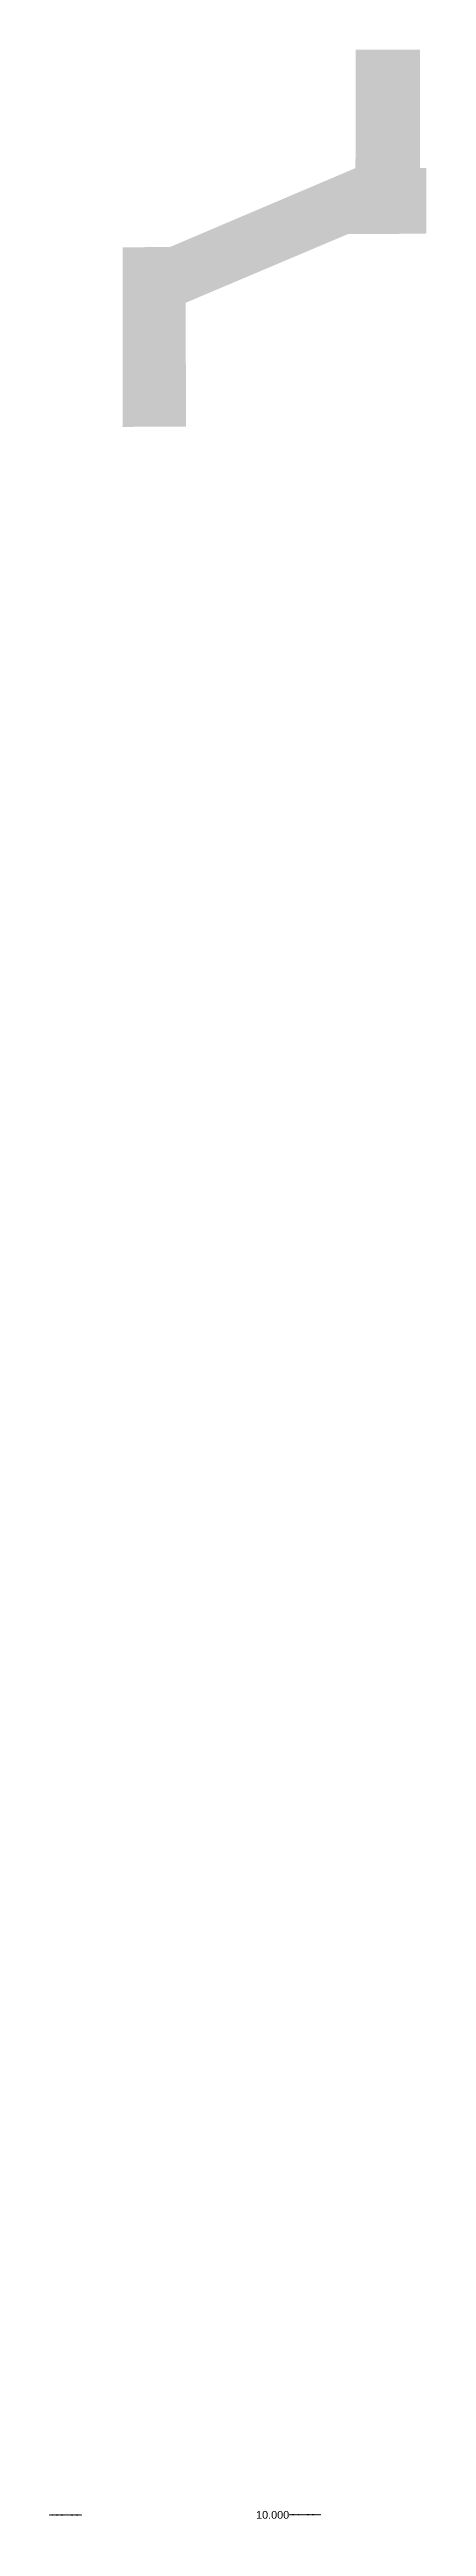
# Model space of a CAD drawing. Header units: inches. Extents: x -18260 to 297154, y -682 to 162822.
# Drawn here: x -18260 to 3586, y -682 to 142980 of the extents above; entities that cross this region are included whole.
import ezdxf

# ---------------------------------------------------------------- set-up
doc = ezdxf.new("R2010")
doc.units = ezdxf.units.IN
doc.header["$MEASUREMENT"] = 0
doc.linetypes.add('ACAD_ISO03W100', pattern=[30, 12, -18])
doc.layers.add('DIM TEXT', color=7, linetype='Continuous')
doc.layers.add('HATCH', color=7, linetype='Continuous')
doc.styles.get("Standard").update_dxf_attribs({"font": 'ARIAL_1.TTF', "height": 450})
doc.dimstyles.get("Standard").update_dxf_attribs({"dimtxt": 0.18, "dimasz": 0.18, "dimexe": 0.18, "dimexo": 0.0625, "dimgap": 0.09, "dimtad": 0, "dimtih": 1, "dimtoh": 1, "dimdec": 4, "dimzin": 0, "dimdsep": 46, "dimtxsty": 'Standard', "dimcen": 0.09, "dimadec": 0, "dimazin": 0, "dimtfac": 1, "dimtdec": 4, "dimtofl": 0, "dimtmove": 0, "dimatfit": 3, "dimfxl": 0, "dimtolj": 1, "dimtzin": 0, "dimarcsym": 0})

# ---------------------------------------------------------------- blocks, each defined once
blk = doc.blocks.new('*D12')
at = {"color": 0, "linetype": 'ACAD_ISO03W100', "lineweight": -2, "transparency": 16777216}
for p, q in [((-18260, -11), (-18260, -11)), ((-18260, -11), (-16405, -11)), ((-2528, -11), (-4382, -11)), ((-2528, -11), (-2528, -11))]:
    blk.add_line(p, q, dxfattribs=at)
at = {"color": 0, "linetype": 'ACAD_ISO03W100', "transparency": 16777216}
for points in [[(-18260, -11), (-18260, -11), (-18260, -11)], [(-2528, -11), (-2528, -11), (-2528, -11)]]:
    blk.add_solid(points, dxfattribs=at)
at = {"layer": 'Defpoints', "color": 0, "linetype": 'ACAD_ISO03W100', "transparency": 16777216}
for p in [(-18260, -11), (-2528, -11), (-2528, -11)]:
    blk.add_point(p, dxfattribs=at)
at = {"color": 0, "linetype": 'ACAD_ISO03W100', "transparency": 16777216, "insert": (-10394, -11), "char_height": 450, "attachment_point": 5}
blk.add_mtext('\\A1;                                                          10.000', dxfattribs=at)

msp = doc.modelspace()

# ---------------------------------------------------------------- hatches: boundary and pattern name
at = {"layer": 'HATCH'}
h = msp.add_hatch(dxfattribs=at)
h.set_pattern_fill('ANSI31', color=256, scale=0.01, style=0)
h.set_pattern_definition([(45, (0, 0), (-0.000883883476483, 0.000883883476483), [])])
h.paths.add_polyline_path([(-506.89611, 142966.98246), (3212.91695, 142979.97198), (3204.00581, 136113.13734), (3586.40638, 136114.01667), (3585.82853, 135329.05645), (3574.44569, 132298.55783), (-965.55431, 132276.05783), (-10373.55431, 128290.55783), (-10347.13385, 121108.10904), (-14031.05431, 121094.55783), (-14017.13705, 131512.10219), (-13628.91059, 131512.48471), (-11278.05431, 131526.05783), (-527.05431, 136104.55783)])

# ---------------------------------------------------------------- texts
at = {"layer": 'DIM TEXT', "insert": (-13848.5193, 67945.36796), "char_height": 100, "width": 31.8999397, "attachment_point": 1}
msp.add_mtext('\\A1;', dxfattribs=at)

# ---------------------------------------------------------------- dimensions: what is measured, and where the dimension line sits
at = {"linetype": 'ACAD_ISO03W100'}
dim = msp.add_linear_dim(base=(-2527.57362, -10.61021), p1=(-18259.7267, -10.55781), p2=(-2527.57362, -10.55781), text='                                                          10.000', dimstyle='Standard', dxfattribs=at)
dim.commit()
dim.dimension.update_dxf_attribs({"geometry": '*D12', "text_midpoint": (-10393.65016, -10.61021)})

doc.saveas('drawing.dxf')
